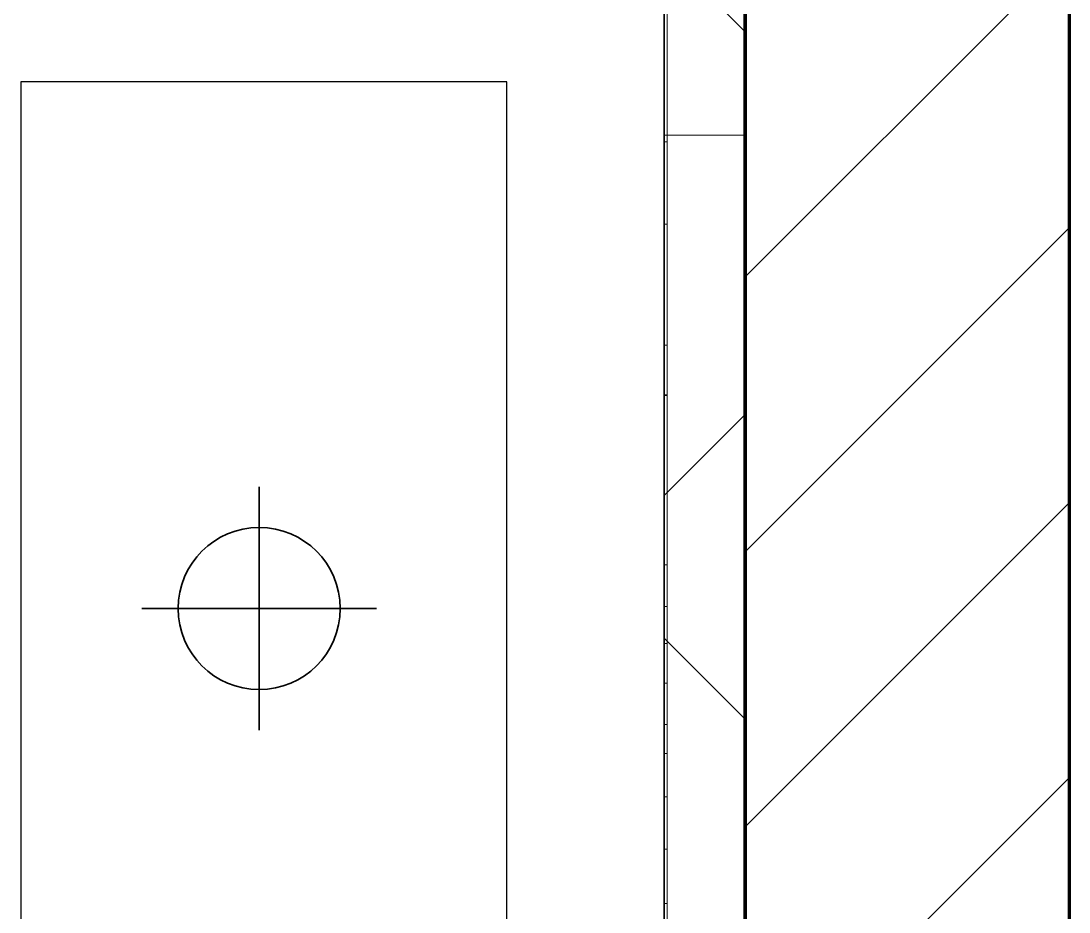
# Model space of a CAD drawing. Header units: millimetres. Extents: x -920231 to -841213, y -17301 to 22361.
# Drawn here: x -851214 to -850567, y 1272 to 1822 of the extents above; entities that cross this region are included whole.
import ezdxf
from ezdxf.xclip import XClip

# ---------------------------------------------------------------- set-up
doc = ezdxf.new("R2010")
doc.units = ezdxf.units.MM
doc.header["$XCLIPFRAME"] = 0
doc.layers.add('000 - WIPEOUT', color=250, linetype='Continuous')
doc.layers.add('A11_ALU.SOLID SHEET', color=2, linetype='Continuous')
for name, color, linetype, lineweight in [('A-DETL-GENF', 2, 'Continuous', 35), ('A-GLAZ-CURT', 2, 'Continuous', 9), ('A-WALL', 5, 'Continuous', 35), ('A-WALL-FNSH', 2, 'Continuous', 35), ('A-WALL-PATT', 1, 'Continuous', 35), ('E-LITE-EQPM', 2, 'Continuous', 35)]:
    doc.layers.add(name, color=color, linetype=linetype, lineweight=lineweight)

# ---------------------------------------------------------------- blocks, each defined once
blk = doc.blocks.new('PPLS-PP19_Custom Tile Pattern - Custom Tile Pattern-V73-4230-01 ENLARGED MULTI-PURPOSE LEVEL - REFLECTED CEILING PLAN - SHEET 1')
at = {"layer": 'A-GLAZ-CURT'}
for p, q in [((-174.21, 0), (-140.66, 0)), ((-174.21, -2), (-174.21, 0)), ((-140.66, 0), (-140.66, -2)), ((-108.4, 0), (-81.66, 0)), ((-108.4, -2), (-108.4, 0)), ((-81.66, 0), (-81.66, -2)), ((-63.81, 0), (-38.36, 0)), ((-63.81, -2), (-63.81, 0)), ((-38.36, 0), (-38.36, -2)), ((-13.88, 0), (9.01, 0)), ((-13.88, -2), (-13.88, 0)), ((9.01, 0), (9.01, -2)), ((34.85, 0), (139.22, 0)), ((34.85, -2), (34.85, 0)), ((139.22, 0), (139.22, -2)), ((139.77, 0), (139.77, -2)), ((170.29, 0), (245.04, 0)), ((170.29, -2), (170.29, 0)), ((195.99, 0), (213.31, 0)), ((213.31, 0), (195.99, 0)), ((230.06, 0), (300, 0)), ((245.04, 0), (245.04, -2)), ((295.8, 0), (300, 0)), ((295.8, -2), (295.8, 0)), ((300, 0), (300, -2)), ((-300, -2), (300, -2)), ((-140.66, -2), (-174.21, -2)), ((-81.66, -2), (-108.4, -2)), ((-38.36, -2), (-63.81, -2)), ((9.01, -2), (-13.88, -2)), ((139.22, -2), (34.85, -2)), ((245.04, -2), (170.29, -2)), ((300, -2), (295.8, -2)), ((300, -2), (300, -50)), ((300, -50), (-300, -50))]:
    blk.add_line(p, q, dxfattribs=at)
at = {"layer": 'A-GLAZ-CURT', "flags": 128}
blk.add_lwpolyline([(-174.21, 0), (-178.96, 0), (-183.97, 0), (-189.27, 0), (-194.85, 0), (-200.68, 0), (-206.74, 0), (-213.02, 0), (-219.49, 0), (-226.14, 0), (-232.95, 0), (-239.91, 0), (-247.01, 0), (-254.25, 0), (-261.61, 0), (-269.09, 0), (-276.68, 0), (-284.36, 0), (-292.14, 0), (-300, 0)], dxfattribs=at)
at = {"layer": 'A-GLAZ-CURT'}
for points, knots in [([(-300, 0), (-284.65, 0), (-236.57, 0), (-184.21, 0), (-151.15, 0), (-140.66, 0)], [-5323.127839, -5323.127839, -5323.127839, -5323.127839, -4502.809032, -2700.551212, -1671.606487, -1671.606487, -1671.606487, -1671.606487]), ([(-137.88, 0), (-140.56, 0), (-147.66, 0), (-147.69, 0), (-158.72, 0), (-174.02, 0), (-185.59, 0), (-209.77, 0), (-232.01, 0), (-255.22, 0), (-262.59, 0), (-264.9, 0), (-265.4, 0)], [-3187.727384, -3187.727384, -3187.727384, -3187.727384, -2919.378265, -2477.344047, -2237.412286, -2029.680487, -1755.085331, -1400.429864, -858.079193, -543.655514, -208.940337, 0, 0, 0, 0]), ([(-133.82, 0), (-135.51, 0), (-137.8, 0), (-149.31, 0), (-162.01, 0), (-177.91, 0), (-199.46, 0), (-216.65, 0), (-231.26, 0), (-233.46, 0), (-234, 0)], [-2731.647847, -2731.647847, -2731.647847, -2731.647847, -2418.507304, -2308.929706, -2113.765672, -1763.376603, -1422.553702, -978.033455, -846.069444, -682.911962, -682.911962, -682.911962, -682.911962]), ([(-190.94, 0), (-189.15, 0), (-182.31, 0), (-169.02, 0), (-152.12, 0), (-136.84, 0), (-127.33, 0), (-124.19, 0), (-123.43, 0), (-123.28, 0)], [-4836.863209, -4836.863209, -4836.863209, -4836.863209, -4739.070012, -4465.409639, -4149.119819, -3839.893365, -3647.167523, -3488.92562, -3439.852845, -3439.852845, -3439.852845, -3439.852845]), ([(-108.4, 0), (-116.54, 0), (-141.17, 0), (-170.35, 0), (-190.93, 0)], [-17961.803277, -17961.803277, -17961.803277, -17961.803277, -17136.203329, -15667.136779, -15667.136779, -15667.136779, -15667.136779]), ([(-189.86, 0), (-188.71, 0), (-181.56, 0), (-171.77, 0), (-158.7, 0), (-157.22, 0)], [-4416.730713, -4416.730713, -4416.730713, -4416.730713, -4349.945572, -4000.813434, -3840.635403, -3840.635403, -3840.635403, -3840.635403]), ([(-152.35, 0), (-151.03, 0), (-147.71, 0), (-143.57, 0), (-138.62, 0)], [-3494.978217, -3494.978217, -3494.978217, -3494.978217, -3371.022232, -3227.460399, -3227.460399, -3227.460399, -3227.460399]), ([(-118.78, 0), (-121.86, 0), (-126.28, 0), (-136.96, 0), (-147.46, 0), (-150.03, 0), (-150.57, 0)], [-5938.474035, -5938.474035, -5938.474035, -5938.474035, -5700.061948, -5508.838257, -5298.784692, -5196.16478, -5196.16478, -5196.16478, -5196.16478]), ([(-150.34, 0), (-150.07, 0), (-147.75, 0), (-142.6, 0), (-127.26, 0), (-107.3, 0), (-90.42, 0), (-75.26, 0), (-68.41, 0), (-65.12, 0), (-63.63, 0)], [-4948.728362, -4948.728362, -4948.728362, -4948.728362, -4883.323924, -4440.880425, -4054.690705, -3793.097032, -3402.597032, -3144.956779, -3050.982048, -2969.237017, -2969.237017, -2969.237017, -2969.237017]), ([(-26.75, 0), (-27.82, 0), (-36.18, 0), (-53.55, 0), (-78.2, 0), (-110.94, 0), (-130.52, 0), (-147.74, 0), (-149.07, 0)], [-8718.362214, -8718.362214, -8718.362214, -8718.362214, -8532.293389, -8073.216054, -7508.296369, -7004.680444, -6449.282163, -6277.220794, -6277.220794, -6277.220794, -6277.220794]), ([(-148.23, 0), (-146.94, 0), (-140.15, 0), (-137.28, 0), (-133.93, 0), (-128.78, 0), (-126.5, 0)], [-6162.058746, -6162.058746, -6162.058746, -6162.058746, -6017.569127, -5560.701257, -5364.112219, -5231.017328, -5231.017328, -5231.017328, -5231.017328]), ([(-108.66, 0), (-114.62, 0), (-124.74, 0), (-139.03, 0), (-146.11, 0), (-146.95, 0)], [-1261.02735, -1261.02735, -1261.02735, -1261.02735, -945.742622, -741.901385, -489.130243, -489.130243, -489.130243, -489.130243]), ([(-146.69, 0), (-146.59, 0), (-145.49, 0), (-135.69, 0), (-128.29, 0), (-125.15, 0)], [-420.34245, -420.34245, -420.34245, -420.34245, -406.956646, -290.263673, 0, 0, 0, 0]), ([(-134.24, 0), (-133.42, 0), (-130.43, 0), (-117.33, 0), (-95.54, 0), (-84.96, 0), (-81.66, 0)], [-7671.276312, -7671.276312, -7671.276312, -7671.276312, -7293.749979, -6839.55839, -6236.997189, -5931.848349, -5931.848349, -5931.848349, -5931.848349]), ([(-127.41, 0), (-131.63, 0), (-133.13, 0), (-134.06, 0), (-134.11, 0)], [-8540.990293, -8540.990293, -8540.990293, -8540.990293, -8266.114998, -8251.085632, -8251.085632, -8251.085632, -8251.085632]), ([(-120.13, 0), (-120.14, 0), (-120.24, 0), (-121.3, 0), (-129.25, 0), (-133.82, 0)], [-2933.992132, -2933.992132, -2933.992132, -2933.992132, -2920.575025, -2840.280255, -2731.647847, -2731.647847, -2731.647847, -2731.647847]), ([(-113.44, 0), (-113.46, 0), (-114.06, 0), (-119.73, 0), (-125.43, 0), (-127.03, 0), (-127.41, 0)], [-323.250712, -323.250712, -323.250712, -323.250712, -282.672656, -98.539552, -24.539552, 0, 0, 0, 0]), ([(-126.5, 0), (-122.44, 0), (-108.71, 0), (-86.68, 0), (-63.44, 0), (-54.4, 0), (-48.53, 0), (-30.79, 0), (-18.03, 0), (7.65, 0), (13.46, 0), (16.67, 0)], [-5231.017328, -5231.017328, -5231.017328, -5231.017328, -4994.692869, -4542.524482, -4008.285538, -3689.699207, -3546.54457, -3315.260113, -2864.387349, -2439.246196, -2128.4725, -2128.4725, -2128.4725, -2128.4725]), ([(-125.15, 0), (-124.93, 0), (-121.96, 0), (-115.24, 0), (-108.98, 0), (-107.88, 0)], [-3362.7396, -3362.7396, -3362.7396, -3362.7396, -3342.215224, -3074.362186, -3016.858167, -3016.858167, -3016.858167, -3016.858167]), ([(-122.08, 0), (-122.01, 0), (-121.69, 0), (-121.2, 0), (-120.88, 0)], [-3136.336417, -3136.336417, -3136.336417, -3136.336417, -3110.304437, -3035.164275, -3035.164275, -3035.164275, -3035.164275]), ([(-36.33, 0), (-36.43, 0), (-37.27, 0), (-45.02, 0), (-46.13, 0), (-60.59, 0), (-81.23, 0), (-99.51, 0), (-114.02, 0), (-117.28, 0), (-118.78, 0)], [-1855.773136, -1855.773136, -1855.773136, -1855.773136, -1810.870157, -1672.078046, -1405.135169, -1060.00838, -740.068933, -229.489605, -116.330425, 0, 0, 0, 0]), ([(-117.69, 0), (-117.06, 0), (-114.75, 0), (-113.43, 0), (-113.43, 0)], [-808.126779, -808.126779, -808.126779, -808.126779, -394.672656, -330.797262, -330.797262, -330.797262, -330.797262]), ([(-108.57, 0), (-108.76, 0), (-113.23, 0), (-116.79, 0), (-117.66, 0)], [-1454.628202, -1454.628202, -1454.628202, -1454.628202, -1433.981041, -969.752135, -969.752135, -969.752135, -969.752135]), ([(-115.82, 0), (-114.96, 0), (-112.45, 0), (-108.54, 0), (-107.96, 0)], [-5724.064692, -5724.064692, -5724.064692, -5724.064692, -5430.283136, -5381.652039, -5381.652039, -5381.652039, -5381.652039]), ([(9.32, 0), (9.08, 0), (7.65, 0), (2.57, 0), (-12.23, 0), (-25.64, 0), (-40, 0), (-56.24, 0), (-75.59, 0), (-94, 0), (-112.01, 0), (-114.94, 0), (-115.63, 0)], [-2922.926651, -2922.926651, -2922.926651, -2922.926651, -2882.788014, -2720.818881, -2518.50168, -2125.455881, -1792.521578, -1466.981642, -1208.454564, -789.402658, -501.969187, -243.577221, -243.577221, -243.577221, -243.577221]), ([(-63.81, 0), (-70.01, 0), (-85.8, 0), (-101.14, 0), (-107.92, 0)], [-2747.631049, -2747.631049, -2747.631049, -2747.631049, -2193.204658, -1477.753919, -1477.753919, -1477.753919, -1477.753919]), ([(-86.16, 0), (-91.37, 0), (-98.42, 0), (-106, 0), (-107.88, 0)], [-1681.3698, -1681.3698, -1681.3698, -1681.3698, -1374.161226, -1274.818479, -1274.818479, -1274.818479, -1274.818479]), ([(-107.63, 0), (-105.52, 0), (-97.78, 0), (-85.29, 0), (-71.67, 0), (-65.93, 0), (-65.07, 0)], [-3012.454225, -3012.454225, -3012.454225, -3012.454225, -2902.289527, -2605.247022, -2322.099534, -2241.8264, -2241.8264, -2241.8264, -2241.8264]), ([(-107.12, 0), (-103.94, 0), (-95.45, 0), (-71.33, 0), (-42.53, 0), (-12.78, 0), (4.23, 0), (9.64, 0), (10.14, 0), (10.18, 0)], [-5358.698861, -5358.698861, -5358.698861, -5358.698861, -5103.229623, -4799.173296, -4065.652676, -3589.737505, -3285.047089, -3066.359526, -3044.715262, -3044.715262, -3044.715262, -3044.715262]), ([(-63.96, 0), (-64.13, 0), (-72.5, 0), (-80.63, 0), (-86.16, 0)], [-2171.769325, -2171.769325, -2171.769325, -2171.769325, -2007.031671, -1681.3698, -1681.3698, -1681.3698, -1681.3698]), ([(-29.03, 0), (-33.97, 0), (-43.74, 0), (-56.37, 0), (-71.66, 0), (-77.83, 0), (-82.66, 0), (-83.28, 0), (-83.28, 0)], [-2680.714891, -2680.714891, -2680.714891, -2680.714891, -2413.671296, -2161.752162, -2006.592567, -1646.621388, -1424.436217, -1393.971743, -1393.971743, -1393.971743, -1393.971743]), ([(-83.28, 0), (-83.28, 0), (-82.91, 0), (-76.14, 0), (-62.97, 0), (-48.14, 0), (-36.49, 0), (-33.57, 0), (-29.94, 0), (-28.57, 0)], [-1393.4169, -1393.4169, -1393.4169, -1393.4169, -1353.722004, -1274.333717, -1073.56893, -651.549973, -296.515819, -83.513472, 0, 0, 0, 0]), ([(-24.84, 0), (-34.29, 0), (-51.02, 0), (-65.35, 0), (-66.28, 0), (-66.31, 0)], [-3500.693697, -3500.693697, -3500.693697, -3500.693697, -2981.410125, -2542.574734, -2526.906796, -2526.906796, -2526.906796, -2526.906796]), ([(-65.47, 0), (-65.27, 0), (-62.78, 0), (-55.26, 0), (-43.47, 0), (-38.36, 0)], [-2362.748727, -2362.748727, -2362.748727, -2362.748727, -2315.303971, -1809.437387, -1213.642243, -1213.642243, -1213.642243, -1213.642243]), ([(-63.63, 0), (-61.49, 0), (-57.39, 0), (-54.49, 0), (-45.2, 0), (-40.79, 0), (-40.46, 0), (-40.44, 0)], [-2969.237017, -2969.237017, -2969.237017, -2969.237017, -2851.217951, -2734.127174, -2474.780881, -2410.990208, -2350.645972, -2350.645972, -2350.645972, -2350.645972]), ([(-51.83, 0), (-51.83, 0), (-51.78, 0), (-47.4, 0), (-46.01, 0), (-40.22, 0), (-36.78, 0)], [-632.814994, -632.814994, -632.814994, -632.814994, -627.965721, -508.377888, -260.442412, 0, 0, 0, 0]), ([(57.51, 0), (56.14, 0), (48.78, 0), (37, 0), (24.07, 0), (12.82, 0), (-2.9, 0), (-20.62, 0), (-32.81, 0), (-44.85, 0), (-51.43, 0), (-51.79, 0)], [-2708.625699, -2708.625699, -2708.625699, -2708.625699, -2634.532728, -2313.748533, -2106.613311, -1925.670641, -1617.263037, -1290.787923, -1039.307308, -819.71621, -644.910881, -644.910881, -644.910881, -644.910881]), ([(-36.29, 0), (-36.29, 0), (-34.66, 0), (-28.88, 0), (-26.95, 0), (-26.54, 0)], [-9150.272121, -9150.272121, -9150.272121, -9150.272121, -9057.163041, -8919.836787, -8834.607043, -8834.607043, -8834.607043, -8834.607043]), ([(30.82, 0), (29.27, 0), (20.14, 0), (3.54, 0), (-16.58, 0), (-34.76, 0), (-36.04, 0)], [-10462.034656, -10462.034656, -10462.034656, -10462.034656, -10363.088938, -9884.23066, -9424.652049, -9182.880979, -9182.880979, -9182.880979, -9182.880979]), ([(-33.34, 0), (-33.34, 0), (-32.93, 0), (-31.16, 0), (-30.52, 0)], [-2415.024266, -2415.024266, -2415.024266, -2415.024266, -2357.633367, -2323.618664, -2323.618664, -2323.618664, -2323.618664]), ([(70.61, 0), (66.16, 0), (55.8, 0), (39.61, 0), (24.74, 0), (2.64, 0), (-17.84, 0), (-30.57, 0), (-31.82, 0), (-32, 0)], [-4647.237329, -4647.237329, -4647.237329, -4647.237329, -4326.416877, -4098.545751, -3766.694881, -3333.063701, -2994.501669, -2698.150104, -2614.070998, -2614.070998, -2614.070998, -2614.070998]), ([(-24.84, 0), (-25.57, 0), (-27.93, 0), (-29.97, 0), (-30.54, 0)], [-54549.749986, -54549.749986, -54549.749986, -54549.749986, -54461.685999, -54258.56961, -54258.56961, -54258.56961, -54258.56961]), ([(8.33, 0), (8.19, 0), (7.18, 0), (0.32, 0), (-13.89, 0), (-24.92, 0), (-29.03, 0)], [-3574.286521, -3574.286521, -3574.286521, -3574.286521, -3526.962355, -3285.499107, -2903.012179, -2680.714891, -2680.714891, -2680.714891, -2680.714891]), ([(-28.57, 0), (-26.93, 0), (-20.29, 0), (-11.45, 0), (2.08, 0), (10.92, 0), (15.18, 0), (15.75, 0)], [-5361.429781, -5361.429781, -5361.429781, -5361.429781, -5261.36855, -5050.479954, -4785.90057, -4596.498881, -4567.143888, -4567.143888, -4567.143888, -4567.143888]), ([(-24.88, 0), (-22.62, 0), (-19.34, 0), (-15.75, 0), (-15.19, 0)], [-53922.199571, -53922.199571, -53922.199571, -53922.199571, -53749.15266, -53717.791567, -53717.791567, -53717.791567, -53717.791567]), ([(-24.84, 0), (-23.65, 0), (-15.5, 0), (0.7, 0), (12.3, 0), (16.69, 0)], [-2214.407877, -2214.407877, -2214.407877, -2214.407877, -2142.497158, -1716.209403, -1454.729199, -1454.729199, -1454.729199, -1454.729199]), ([(-24.84, 0), (-23.9, 0), (-14.55, 0), (8.83, 0), (37.32, 0), (55.06, 0), (58.23, 0)], [-5921.530099, -5921.530099, -5921.530099, -5921.530099, -5862.463379, -5340.621928, -4573.028122, -4403.28821, -4403.28821, -4403.28821, -4403.28821]), ([(31.18, 0), (25.97, 0), (11.99, 0), (-6.8, 0), (-19.97, 0), (-24.23, 0)], [-4496.803627, -4496.803627, -4496.803627, -4496.803627, -4222.080604, -3745.412743, -3511.855212, -3511.855212, -3511.855212, -3511.855212]), ([(-13.88, 0), (-15.14, 0), (-17.83, 0), (-22.32, 0), (-24.02, 0)], [-55123.81448, -55123.81448, -55123.81448, -55123.81448, -54789.006179, -54583.036437, -54583.036437, -54583.036437, -54583.036437]), ([(-15.19, 0), (-13.07, 0), (7.48, 0), (42.82, 0), (88.72, 0), (120.63, 0), (138.28, 0), (138.53, 0)], [-461.142613, -461.142613, -461.142613, -461.142613, -429.606584, -390.253598, -346.313304, -291.370682, -290.5735, -290.5735, -290.5735, -290.5735]), ([(24.69, 0), (24.54, 0), (21.18, 0), (18.6, 0), (16.68, 0)], [-4368.572414, -4368.572414, -4368.572414, -4368.572414, -4306.476363, -4094.889901, -4094.889901, -4094.889901, -4094.889901]), ([(16.72, 0), (18.77, 0), (21.94, 0), (24.62, 0), (24.72, 0), (24.72, 0)], [-4550.581847, -4550.581847, -4550.581847, -4550.581847, -4445.288762, -4384.376941, -4376.041937, -4376.041937, -4376.041937, -4376.041937]), ([(16.82, 0), (20.95, 0), (27.04, 0), (37.44, 0), (45.92, 0), (53.79, 0), (57.29, 0), (58.26, 0)], [-1452.261665, -1452.261665, -1452.261665, -1452.261665, -1206.526904, -1089.329421, -901.315459, -753.071572, -694.438163, -694.438163, -694.438163, -694.438163]), ([(17.02, 0), (17.37, 0), (19.11, 0), (22.91, 0), (31, 0), (39.04, 0), (50.52, 0), (56.23, 0), (58.31, 0)], [-2117.316538, -2117.316538, -2117.316538, -2117.316538, -2084.094819, -1956.422387, -1818.904206, -1645.594513, -1443.202566, -1261.520346, -1261.520346, -1261.520346, -1261.520346]), ([(57.8, 0), (50.33, 0), (35.78, 0), (22.86, 0), (17.71, 0), (17.41, 0)], [-329.951853, -329.951853, -329.951853, -329.951853, -307.516438, -285.83788, -284.468691, -284.468691, -284.468691, -284.468691]), ([(18.16, 0), (19.15, 0), (24.25, 0), (25.66, 0), (26.12, 0)], [-5700.113719, -5700.113719, -5700.113719, -5700.113719, -5554.232259, -5302.431367, -5302.431367, -5302.431367, -5302.431367]), ([(114.39, 0), (114.2, 0), (112.08, 0), (105.42, 0), (92.38, 0), (85.59, 0), (74.4, 0), (62.26, 0), (51.85, 0), (43.81, 0), (29.53, 0), (20.67, 0), (18.85, 0), (18.16, 0)], [-8148.58938, -8148.58938, -8148.58938, -8148.58938, -8105.191388, -7723.759874, -7531.75727, -7135.649961, -6924.452779, -6738.82075, -6548.303034, -6314.283804, -6135.05769, -5972.647715, -5832.674503, -5832.674503, -5832.674503, -5832.674503]), ([(27.44, 0), (27.9, 0), (29.54, 0), (38.07, 0), (48.43, 0), (56.51, 0), (58.21, 0)], [-5037.309798, -5037.309798, -5037.309798, -5037.309798, -4887.603822, -4705.298446, -4353.683244, -4260.843571, -4260.843571, -4260.843571, -4260.843571]), ([(53.18, 0), (53.06, 0), (52.22, 0), (44.99, 0), (36.46, 0), (30.82, 0)], [-622.740158, -622.740158, -622.740158, -622.740158, -566.066452, -360.610861, 0, 0, 0, 0]), ([(136.44, 0), (121.66, 0), (86.93, 0), (51.16, 0), (31.18, 0)], [-106.750556, -106.750556, -106.750556, -106.750556, -59.610984, 0, 0, 0, 0]), ([(34.85, 0), (38.34, 0), (49.1, 0), (71.92, 0), (100.57, 0), (116.36, 0), (128.82, 0), (129.02, 0), (129.02, 0)], [-133.562983, -133.562983, -133.562983, -133.562983, -118.513713, -97.899267, -63.759246, -39.050993, -35.895543, -35.445596, -35.445596, -35.445596, -35.445596]), ([(57.17, 0), (56.26, 0), (52.96, 0), (46.51, 0), (41.18, 0), (36.02, 0), (35.54, 0), (35.54, 0)], [-344.118072, -344.118072, -344.118072, -344.118072, -341.267687, -334.000314, -326.15566, -319.318397, -317.489778, -317.489778, -317.489778, -317.489778]), ([(36.29, 0), (37.77, 0), (48.82, 0), (64.79, 0), (95.91, 0), (124.45, 0), (132.42, 0), (134.6, 0)], [-314.598523, -314.598523, -314.598523, -314.598523, -305.899624, -287.17622, -249.500363, -194.761443, -152.241002, -152.241002, -152.241002, -152.241002]), ([(58.14, 0), (57.13, 0), (54.29, 0), (53.71, 0), (53.56, 0)], [-973.078604, -973.078604, -973.078604, -973.078604, -891.204116, -747.28819, -747.28819, -747.28819, -747.28819]), ([(103.09, 0), (101.08, 0), (86.37, 0), (71.13, 0), (58.22, 0)], [-375.435014, -375.435014, -375.435014, -375.435014, -369.147452, -330.362722, -330.362722, -330.362722, -330.362722]), ([(76.63, 0), (74.8, 0), (69, 0), (62.43, 0), (58.23, 0)], [-3095.572228, -3095.572228, -3095.572228, -3095.572228, -2950.589685, -2721.75481, -2721.75481, -2721.75481, -2721.75481]), ([(168.37, 0), (167.68, 0), (162.47, 0), (147.02, 0), (109.77, 0), (77.98, 0), (62.11, 0), (58.26, 0)], [-543.375029, -543.375029, -543.375029, -543.375029, -530.793311, -458.593899, -401.860199, -357.622665, -345.280689, -345.280689, -345.280689, -345.280689]), ([(58.85, 0), (59.03, 0), (60.34, 0), (61.34, 0), (61.45, 0)], [-1245.480316, -1245.480316, -1245.480316, -1245.480316, -1228.752106, -1120.932285, -1120.932285, -1120.932285, -1120.932285]), ([(61.47, 0), (61.47, 0), (61.33, 0), (60.16, 0), (58.98, 0)], [-1113.311073, -1113.311073, -1113.311073, -1113.311073, -1096.402191, -996.384253, -996.384253, -996.384253, -996.384253]), ([(59.08, 0), (62.04, 0), (65.96, 0), (72.74, 0), (75.22, 0), (76.03, 0), (76.21, 0)], [-677.72211, -677.72211, -677.72211, -677.72211, -495.328968, -421.953223, -334.951786, -290.452333, -290.452333, -290.452333, -290.452333]), ([(59.22, 0), (64.63, 0), (73.9, 0), (82.12, 0), (83.66, 0)], [-4385.393989, -4385.393989, -4385.393989, -4385.393989, -4094.177415, -3869.465285, -3869.465285, -3869.465285, -3869.465285]), ([(59.24, 0), (64.36, 0), (73.11, 0), (84.83, 0), (86.01, 0), (92.51, 0), (94.33, 0)], [-4241.945093, -4241.945093, -4241.945093, -4241.945093, -3960.84581, -3759.045785, -3336.541051, -2783.776468, -2783.776468, -2783.776468, -2783.776468]), ([(76.22, 0), (75.58, 0), (73.64, 0), (71.05, 0), (70.61, 0)], [-193.634889, -193.634889, -193.634889, -193.634889, -31.537676, 0, 0, 0, 0]), ([(94.4, 0), (94.4, 0), (94.64, 0), (99.11, 0), (108.97, 0), (120.79, 0), (132.67, 0), (139.92, 0), (141.26, 0)], [-2348.345796, -2348.345796, -2348.345796, -2348.345796, -2310.419338, -2233.599744, -2052.234781, -1843.028543, -1530.39897, -1458.548214, -1458.548214, -1458.548214, -1458.548214]), ([(129.02, 0), (129, 0), (124.41, 0), (122.35, 0), (114.96, 0), (108.04, 0), (103.09, 0)], [-35.354907, -35.354907, -35.354907, -35.354907, -31.430235, -22.807238, -15.488593, 0, 0, 0, 0]), ([(141.3, 0), (138.69, 0), (133.9, 0), (126.24, 0), (118.6, 0), (114.23, 0), (111.98, 0), (105.66, 0), (105.23, 0), (105.23, 0)], [-9841.001143, -9841.001143, -9841.001143, -9841.001143, -9677.714971, -9567.007022, -9453.21225, -9220.200448, -9012.77275, -8966.157302, -8929.495943, -8929.495943, -8929.495943, -8929.495943]), ([(105.26, 0), (105.52, 0), (111.01, 0), (112.65, 0), (113.59, 0)], [-8920.561005, -8920.561005, -8920.561005, -8920.561005, -8814.835624, -8577.462505, -8577.462505, -8577.462505, -8577.462505]), ([(141.29, 0), (148.07, 0), (164.59, 0), (185.23, 0), (193.62, 0), (194.69, 0), (194.79, 0)], [-1458.168626, -1458.168626, -1458.168626, -1458.168626, -1095.004608, -529.74427, -295.064701, -265.121568, -265.121568, -265.121568, -265.121568]), ([(157.9, 0), (156.77, 0), (151.85, 0), (146.05, 0), (142.4, 0)], [-10292.955006, -10292.955006, -10292.955006, -10292.955006, -10098.273015, -9864.081881, -9864.081881, -9864.081881, -9864.081881]), ([(193.8, 0), (193.33, 0), (190.11, 0), (183.13, 0), (171, 0), (161.95, 0), (161.28, 0), (158.35, 0), (157.85, 0), (157.77, 0)], [-11665.349007, -11665.349007, -11665.349007, -11665.349007, -11565.880756, -11105.624034, -10839.086983, -10768.332124, -10666.779182, -10580.760289, -10550.278881, -10550.278881, -10550.278881, -10550.278881]), ([(300, 0), (286.53, 0), (254.22, 0), (207.11, 0), (177.41, 0), (159.34, 0), (158.33, 0), (158.3, 0)], [-285.253232, -285.253232, -285.253232, -285.253232, -244.693688, -187.987675, -143.776725, -129.632772, -123.352749, -123.352749, -123.352749, -123.352749]), ([(159.07, 0), (159.13, 0), (160.84, 0), (165.21, 0), (174.15, 0), (185.98, 0), (208.82, 0), (219.42, 0), (230.06, 0)], [-115.643202, -115.643202, -115.643202, -115.643202, -114.681583, -87.660824, -65.295536, -41.623857, -24.459831, 0, 0, 0, 0]), ([(215.22, 0), (214.62, 0), (210.55, 0), (203.98, 0), (187.54, 0), (175.3, 0), (169.49, 0)], [-203.825446, -203.825446, -203.825446, -203.825446, -198.527383, -184.406837, -162.427601, -142.916156, -142.916156, -142.916156, -142.916156]), ([(170.29, 0), (170.39, 0), (171.48, 0), (172.17, 0), (172.45, 0)], [-59.471458, -59.471458, -59.471458, -59.471458, -56.742688, -29.735729, -29.735729, -29.735729, -29.735729]), ([(172.07, 0), (177.66, 0), (187.87, 0), (201.08, 0), (207.47, 0), (213.96, 0), (215.11, 0)], [-255.364076, -255.364076, -255.364076, -255.364076, -237.955587, -223.92608, -215.862851, -208.75215, -208.75215, -208.75215, -208.75215]), ([(300, 0), (288.22, 0), (262, 0), (230.48, 0), (220, 0), (219.04, 0)], [-12528.858583, -12528.858583, -12528.858583, -12528.858583, -11905.454923, -11162.864862, -10859.773777, -10859.773777, -10859.773777, -10859.773777]), ([(219.84, 0), (220.8, 0), (227.72, 0), (240.28, 0), (245.04, 0)], [-10674.31991, -10674.31991, -10674.31991, -10674.31991, -10511.382485, -9932.504441, -9932.504441, -9932.504441, -9932.504441]), ([(284.78, 0), (284.83, 0), (285.23, 0), (287.47, 0), (293.59, 0), (297.76, 0), (300, 0)], [-4096.535135, -4096.535135, -4096.535135, -4096.535135, -4053.389046, -3959.664717, -3862.421465, -3746.95702, -3746.95702, -3746.95702, -3746.95702]), ([(295.8, 0), (294.18, 0), (290.94, 0), (286.68, 0), (285.79, 0)], [-4679.165325, -4679.165325, -4679.165325, -4679.165325, -4358.271401, -4213.061173, -4213.061173, -4213.061173, -4213.061173])]:
    blk.add_open_spline(points, degree=3, knots=knots, dxfattribs=at)
for points in [[(-39.84, 0), (-39.08, 0), (-38.11, 0), (-37.36, 0)], [(-36.78, 0), (-33.37, 0), (-29.49, 0), (-25.4, 0)], [(-30.61, 0), (-30.03, 0), (-28.09, 0), (-25.35, 0)], [(-30.52, 0), (-28.7, 0), (-27.06, 0), (-25.45, 0)], [(16.63, 0), (13.65, 0), (11.16, 0), (9.01, 0)], [(16.02, 0), (13.33, 0), (10.77, 0), (9.63, 0)], [(80.35, 0), (79.57, 0), (78.27, 0), (76.63, 0)], [(84.06, 0), (83.48, 0), (82.41, 0), (81.72, 0)], [(195.11, 0), (194.91, 0), (194.44, 0), (193.8, 0)]]:
    blk.add_open_spline(points, degree=3, dxfattribs=at)
blk = doc.blocks.new('PPLS-PP19_Custom Tile Pattern - Custom Tile Pattern-V74-4230-01 ENLARGED MULTI-PURPOSE LEVEL - REFLECTED CEILING PLAN - SHEET 1')
at = {"layer": 'A-GLAZ-CURT'}
for p, q in [((-300, 0), (-202.31, 0)), ((-300, -2), (-300, 0)), ((-300, 0), (-292.63, 0)), ((-292.64, 0), (-300, 0)), ((-291.48, 0), (-275.75, 0)), ((-275.75, 0), (-291.48, 0)), ((-300, -2), (300, -2)), ((-300, -50), (-300, -2)), ((-202.31, -2), (-300, -2)), ((300, -50), (-300, -50))]:
    blk.add_line(p, q, dxfattribs=at)
at = {"layer": 'A-GLAZ-CURT', "flags": 128}
for points in [[(-174.21, 0), (-178.96, 0), (-183.97, 0), (-189.27, 0), (-194.85, 0), (-200.68, 0), (-206.74, 0), (-213.02, 0), (-219.49, 0), (-226.14, 0), (-232.95, 0), (-239.91, 0), (-247.01, 0), (-254.25, 0), (-261.61, 0), (-269.09, 0), (-276.68, 0), (-284.36, 0), (-292.14, 0)], [(-291.7, 0), (-283.58, 0), (-275.62, 0), (-267.8, 0), (-260.12, 0), (-252.56, 0), (-245.12, 0), (-237.77, 0), (-230.5, 0), (-223.32, 0), (-216.2, 0), (-209.58, 0)]]:
    blk.add_lwpolyline(points, dxfattribs=at)
at = {"layer": 'A-GLAZ-CURT'}
for points, knots in [([(-300, 0), (-284.65, 0), (-236.57, 0), (-184.21, 0), (-151.15, 0), (-140.66, 0)], [-5323.127839, -5323.127839, -5323.127839, -5323.127839, -4502.809032, -2700.551212, -1671.606487, -1671.606487, -1671.606487, -1671.606487]), ([(-126.54, 0), (-129.25, 0), (-154.54, 0), (-202.69, 0), (-262.56, 0), (-294.48, 0), (-300, 0)], [-17382.869301, -17382.869301, -17382.869301, -17382.869301, -17136.203329, -15131.813646, -13729.592194, -13439.944408, -13439.944408, -13439.944408, -13439.944408]), ([(-209.81, 0), (-218.94, 0), (-233.42, 0), (-255.22, 0), (-262.59, 0), (-264.9, 0), (-265.4, 0)], [-1328.219744, -1328.219744, -1328.219744, -1328.219744, -858.079193, -543.655514, -208.940337, 0, 0, 0, 0]), ([(-258.6, 0), (-257.91, 0), (-254.26, 0), (-241.25, 0), (-225.99, 0), (-215.05, 0), (-210.6, 0), (-209.59, 0)], [-5722.54675, -5722.54675, -5722.54675, -5722.54675, -5657.471696, -5413.335975, -5017.494783, -4832.723979, -4779.113702, -4779.113702, -4779.113702, -4779.113702]), ([(-133.82, 0), (-135.51, 0), (-137.8, 0), (-149.31, 0), (-162.01, 0), (-177.91, 0), (-199.46, 0), (-216.65, 0), (-231.26, 0), (-233.46, 0), (-234, 0)], [-2731.647847, -2731.647847, -2731.647847, -2731.647847, -2418.507304, -2308.929706, -2113.765672, -1763.376603, -1422.553702, -978.033455, -846.069444, -682.911962, -682.911962, -682.911962, -682.911962]), ([(-233.49, 0), (-233.44, 0), (-232.38, 0), (-230.74, 0), (-225.3, 0), (-223.63, 0)], [-455.274641, -455.274641, -455.274641, -455.274641, -440.605512, -119.536984, 0, 0, 0, 0])]:
    blk.add_open_spline(points, degree=3, knots=knots, dxfattribs=at)
blk = doc.blocks.new('*U1938')
at = {"color": 3}
blk.add_wipeout([(-875, -10050), (875, -10050), (875, -10350), (-875, -10350)], dxfattribs=at).dxf.layer = '000 - WIPEOUT'
at = {"layer": 'A11_ALU.SOLID SHEET', "color": 0, "linetype": 'ByBlock'}
blk.add_lwpolyline([(-875, -10350), (875, -10350), (875, -10050), (-875, -10050)], close=True, dxfattribs=at)
blk = doc.blocks.new('*U1969')
at = {"layer": 'A11_ALU.SOLID SHEET', "linetype": 'ByBlock', "rotation": 90}
blk.add_blockref('*U1938', (-116582, -2669.5), dxfattribs=at)
blk = doc.blocks.new('LGF_DL_SAA_LowPower_DL1a - LGF_DL_SAA_LowPower_DL1a-8832329-4130-01 MULTI-PURPOSE LEVEL - REFLECTED CEILING PLAN')
at = {"layer": 'A-DETL-GENF'}
for p, q in [((0, 75), (0, -75)), ((72.5, 0), (-72.5, 0))]:
    blk.add_line(p, q, dxfattribs=at)
blk.add_circle((0, 0), 50, dxfattribs=at)
blk = doc.blocks.new('C-1-PP19-AR-4130-01-B_20250829-225100_EXLIGHT')
at = {"layer": 'E-LITE-EQPM', "extrusion": (0, 0, -1), "rotation": 180}
blk.add_blockref('LGF_DL_SAA_LowPower_DL1a - LGF_DL_SAA_LowPower_DL1a-8832329-4130-01 MULTI-PURPOSE LEVEL - REFLECTED CEILING PLAN', (106384.94, -2119.65), dxfattribs=at)

msp = doc.modelspace()

# ---------------------------------------------------------------- block references
ref = msp.add_blockref('*U1969', (-744682.37, 3579.02))
XClip(ref).set_block_clipping_path([(-170955.001718735, -20880.0077451951), (-101425.4223389953, 14393.0014498747)])

# ---------------------------------------------------------------- next in the draw order: hatches: boundary and pattern name
at = {"layer": 'A-WALL-PATT', "lineweight": 9}
h = msp.add_hatch(dxfattribs=at)
h.set_pattern_fill('FP_3', color=256, style=0, pattern_type=2)
h.set_pattern_definition([(45, (0, 0), (-212.13203, 212.13203), []), (135, (0, 0), (-212.13203, -212.13203), [])])
h.paths.add_polyline_path([(-850767.37, -3125.94), (-850767.37, 4079.02), (-850817.37, 4079.02), (-850817.37, -3125.94)])
h = msp.add_hatch(dxfattribs=at)
h.set_pattern_fill('FP_2', color=256, style=0, pattern_type=2)
h.set_pattern_definition([(45, (0, 0), (-84.852814, 84.852814), [])])
h.paths.add_polyline_path([(-850567.37, -3175.94), (-850567.37, 4079.02), (-850767.37, 4079.02), (-850767.37, -3175.94)])

# ---------------------------------------------------------------- next in the draw order: linework, layer by layer
at = {"layer": 'A-WALL', "color": 7, "lineweight": 70}
for p, q in [((-850767.37, -3125.94), (-850767.37, 4079.02)), ((-850767.37, 4079.02), (-850767.37, -3125.94)), ((-850567.37, 3879.02), (-850567.37, -3175.94))]:
    msp.add_line(p, q, dxfattribs=at)
at = {"layer": 'A-WALL-FNSH', "color": 250}
msp.add_line((-850817.37, -3125.94), (-850817.37, 4079.02), dxfattribs=at)

# ---------------------------------------------------------------- next in the draw order: block references
ref = msp.add_blockref('C-1-PP19-AR-4130-01-B_20250829-225100_EXLIGHT', (-744682.37, 3579.02))
XClip(ref).set_block_clipping_path([(-170955.001718735, -20880.0077451951), (-101425.4223389953, 14393.0014498747)])
at = {"layer": 'A-GLAZ-CURT', "rotation": 90}
for name, p in [('PPLS-PP19_Custom Tile Pattern - Custom Tile Pattern-V74-4230-01 ENLARGED MULTI-PURPOSE LEVEL - REFLECTED CEILING PLAN - SHEET 1', (-850817.37, 2051.55)), ('PPLS-PP19_Custom Tile Pattern - Custom Tile Pattern-V73-4230-01 ENLARGED MULTI-PURPOSE LEVEL - REFLECTED CEILING PLAN - SHEET 1', (-850817.37, 1451.55))]:
    msp.add_blockref(name, p, dxfattribs=at)

doc.saveas('drawing.dxf')
